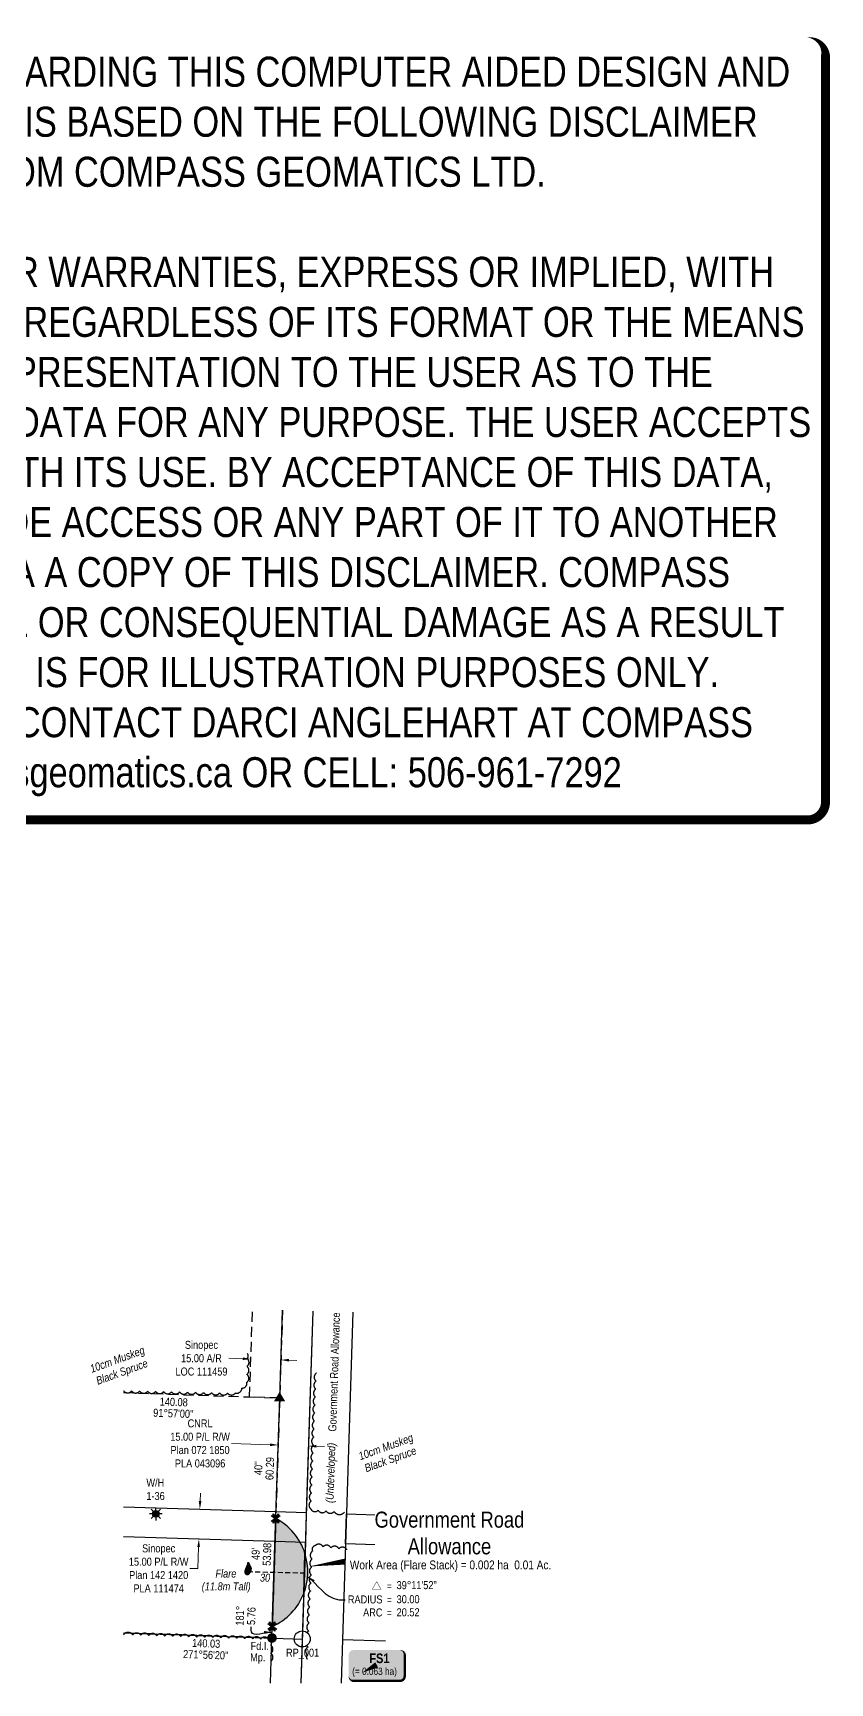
# Model space of a CAD drawing. Extents: x 356435 to 358804, y 6088400 to 6090583.
# Drawn here: x 357808 to 358804, y 6088522 to 6090583 of the extents above; entities that cross this region are included whole.
import ezdxf
from ezdxf.enums import TextEntityAlignment as Align

# ---------------------------------------------------------------- set-up
doc = ezdxf.new("R2010")
doc.units = 0
doc.header["$LTSCALE"] = 5
for name, pattern in [('0', [1, 1, 0]), ('foc-ACCESSROAD', [3.75, 2.5, -1.25]), ('foc-TIELINE', [1.875, 1.25, -0.625])]:
    doc.linetypes.add(name, pattern=pattern)
for name, color, linetype in [('35', 37, 'Continuous'), ('AS-SYMBOL', 7, 'Continuous'), ('C-AR', 13, 'foc-ACCESSROAD'), ('C-RW', 13, 'Continuous'), ('C-SYMBOL', 7, 'Continuous'), ('C-WS', 13, 'foc-ACCESSROAD'), ('C-WS-S', 13, 'Continuous'), ('F-RW', 190, 'Continuous'), ('L-AREAREQUIRED', 7, 'Continuous'), ('L-BD', 7, 'Continuous'), ('L-MON', 1, 'Continuous'), ('L-MON-T', 1, 'Continuous'), ('L-ROAD-T', 7, 'Continuous'), ('L-SEC', 7, 'Continuous'), ('P-CROSSINGS', 250, 'Continuous'), ('P-TEMP-BLOCKS', 250, 'Continuous'), ('P-WORKAREA', 113, 'Continuous'), ('P-WORKAREA-COUNTY', 104, 'Continuous'), ('P-WORKAREA-COUNTY-H', 71, 'Continuous'), ('P-WORKAREA-COUNTY-T', 104, 'Continuous'), ('P-WORKAREA-H', 111, 'Continuous'), ('T-BUSH', 110, '0'), ('T-BUSH-T', 110, 'Continuous'), ('T-TIE', 201, 'foc-TIELINE')]:
    doc.layers.add(name, color=color, linetype=linetype)
for name, color, linetype, lineweight in [('C-AR-T', 13, 'Continuous', 9), ('C-RW-T', 13, 'Continuous', 9), ('C-WS-T', 13, 'Continuous', 9), ('F-RW-T', 190, 'Continuous', 9), ('T-TEXT', 48, 'Continuous', 18), ('T-TIE-T', 201, 'Continuous', 18)]:
    doc.layers.add(name, color=color, linetype=linetype, lineweight=lineweight)
doc.layers.add('DISCLAIMER', color=7, linetype='Continuous', plot=False)
doc.styles.add('100L', font='ARIALN.TTF', dxfattribs={"height": 11})
doc.styles.add('175L', font='ARIALN.TTF', dxfattribs={"height": 20})
doc.styles.add('80', font='ARIALN.TTF', dxfattribs={"height": 10})
doc.styles.add('80CG', font='ARIALN.TTF', dxfattribs={"height": 10})
doc.styles.add('80L', font='ARIALN.TTF', dxfattribs={"height": 10})
doc.styles.add('80LS', font='ARIALNI.TTF', dxfattribs={"height": 10})
doc.styles.add('BOLD', font='ARIALNB.TTF')
doc.dimstyles.new('Compass 5 000', dxfattribs={"dimscale": 5, "dimtxt": 9, "dimasz": 2, "dimexe": 0.2, "dimexo": 0.0625, "dimgap": 0.5, "dimtad": 0, "dimtih": 1, "dimtoh": 1, "dimzin": 0, "dimdsep": 46, "dimtxsty": '80CG', "dimcen": 0.1, "dimse1": 1, "dimse2": 1, "dimclrd": 256, "dimclrt": 256, "dimaunit": 1, "dimadec": 4, "dimazin": 0, "dimtfac": 0.06, "dimtofl": 0, "dimtmove": 0, "dimatfit": 1, "dimfxl": 0.2, "dimtolj": 1, "dimtzin": 0, "dimlwd": -1, "dimarcsym": 0})

# ---------------------------------------------------------------- blocks, each defined once
blk = doc.blocks.new('FLARE')
h = blk.add_hatch(color=255)
h.dxf.hatch_style = 1
h.paths.add_polyline_path([(0.1630320972290065, 2.409313236706794, 0.1141467632221378), (0.1250993457797449, 2.433655417312366), (0.1088195083939354, 2.43947328620925, 0.2615510427471396), (0.01228329441437381, 2.423059325648637), (-0.0002928845460701268, 2.412888226760515, 0.1312683871871916), (-0.03069049929035828, 2.371170205451563), (-0.0403414745342161, 2.34618771202986, 0.04149673464157563), (-0.04501147543487605, 2.330289243332572), (-0.05280251308795414, 2.292391773310328, 0.01517427261739508), (-0.05384358019000501, 2.286413430146922), (-0.06083994869550224, 2.237497402078816, 0.004375720112688995), (-0.06107259026975953, 2.23576267765452), (-0.06829918574658222, 2.178046923421107), (-0.0767055072428775, 2.114273803319065), (-0.08723210560856387, 2.046743008326075), (-0.1008617274383141, 1.977017887141301), (-0.1184638349695888, 1.905789010878152), (-0.1399980537898955, 1.832891742222273), (-0.165009697106143, 1.758727201517786), (-0.1929730450428906, 1.683866594860774), (-0.2233497954184713, 1.60885622983119), (-0.2555948076005734, 1.534221823064172), (-0.2891597781163, 1.460471904826363), (-0.3235093019975466, 1.388071535445761), (-0.3582355143262248, 1.317103372173506), (-0.3931520966361859, 1.246738300544393, 0.0005045250073197409), (-0.393241619305627, 1.246557433331645), (-0.4280325482577609, 1.176088778543317, 0.002398381573305534), (-0.4284531146331574, 1.175226531012413), (-0.4628196563025995, 1.103901769288996, 0.004176833610438316), (-0.4635322637877834, 1.10239066260101), (-0.4972990603346261, 1.029208637198735, 0.005735221063402881), (-0.4982362067057693, 1.027114776605913), (-0.5312279036770633, 0.9510743266978352, 0.006994466690975538), (-0.5323054205728113, 0.9484925052875042), (-0.5643466611254553, 0.8685924706494461, 0.007909996454017219), (-0.565477640608151, 0.8656377253421397), (-0.596393068524776, 0.7808769464941179, 0.00832295336894586), (-0.5974815419867809, 0.7777309746904848), (-0.6270247343309165, 0.687510761006024, 0.008095012799091889), (-0.6279823792210664, 0.6844178304461366), (-0.65562263760512, 0.589749368266439, 0.008067263584583907), (-0.6564768862372148, 0.586637805520013), (-0.6816124467113696, 0.488934750964745, 0.008386967293609592), (-0.682393630988372, 0.4856724261449017), (-0.7044227277037862, 0.3863484347757549, 0.009056116951485603), (-0.7051428544946248, 0.3827985916846046), (-0.7234637230540102, 0.2832673190976038, 0.0101230972408485), (-0.7241159215082007, 0.2792713695439488), (-0.7381267960809055, 0.180946472069536, 0.01168878153921921), (-0.7386779240368924, 0.1763041984943357), (-0.7477770397272252, 0.08059933152867416, 0.01392493150706976), (-0.7481495528336382, 0.07504291175405342), (-0.7517351447422698, -0.01662826831443454, 0.01648764755476579), (-0.751775504424586, -0.02322141147692491), (-0.7494532461241761, -0.1096877263146325, 0.0172550975033143), (-0.7490301445905061, -0.1165747265852133), (-0.7412354621301347, -0.1976349020501402, 0.0173496807282524), (-0.7403322338650469, -0.2045136391934648), (-0.7277079935738584, -0.280208879124757, 0.01731107374903002), (-0.7263335825737158, -0.2869934199284216), (-0.7095226498604461, -0.3573649271609156, 0.01715007316037549), (-0.7077013987691316, -0.3639766875257919), (-0.6873466385732172, -0.4290656658859007, 0.01688598954500328), (-0.6851148027817544, -0.4354386374104706), (-0.6618590810321621, -0.495286289105934, 0.01654583772152696), (-0.659259873071278, -0.5013709011798255), (-0.6337460546819784, -0.5560184310170371, 0.01616359382742195), (-0.6308237470875611, -0.5617838596122056), (-0.6036946983695088, -0.6112724695199176, 0.01632933640717796), (-0.6003704601607751, -0.6168929902771652), (-0.5721284282226407, -0.6612700839627905, 0.01882821901808565), (-0.5678500629983319, -0.6674648955427074), (-0.5384348256411613, -0.706802674624214, 0.02208722808901792), (-0.5328395223768894, -0.7136343495528763), (-0.5020502381739789, -0.748011215639508, 0.02534474641372956), (-0.4949172688247927, -0.7552060626705952), (-0.4625530990269908, -0.7847004174302583, 0.02823391018185538), (-0.45379690066693, -0.7918187372686134), (-0.4196570034109754, -0.8165089822950904, 0.03029822487402322), (-0.4094341742020333, -0.8229975615938656), (-0.3733177098620217, -0.8429620989779778, 0.03112942539292592), (-0.3620774059963878, -0.8482914603118843), (-0.3237835335712589, -0.8636086912295013, 0.03054396698192365), (-0.312194791265938, -0.8674417514978359), (-0.2715226711479772, -0.8781900775727536, 0.02846504161184355), (-0.2603759324993007, -0.8804664258459525), (-0.217280730677885, -0.8867387933466944, 0.02531087199272317), (-0.2072074565876392, -0.8876876765864381), (-0.1622683670429979, -0.8896352071496949, 0.02282955606346771), (-0.1531413265511219, -0.8896138391964996), (-0.1070935497809842, -0.8874022000120476, 0.02122574350962235), (-0.09864175731490832, -0.8866357506367422), (-0.05222049380608951, -0.8804306075278419, 0.02040118138435665), (-0.0441861344006611, -0.8790210038739588), (0.001873415334557649, -0.8689880240290222, 0.0202993126767644), (0.009727197601023363, -0.8669401621152701), (0.05468983305763686, -0.853245011815261, 0.02091139742750381), (0.06257911797001725, -0.8504766404139446), (0.1057096377444395, -0.8332849859339149, 0.02227661457910154), (0.1138278041144076, -0.8296221675066136), (0.1543910086074902, -0.8090996760372491, 0.02371211864441566), (0.1626372138707666, -0.8044240637718758), (0.2000736442423658, -0.7807851527827552, 0.02240801372930035), (0.2074267451134801, -0.7756675027885649), (0.2418799123770441, -0.7493215999502354, 0.01993019930964967), (0.248012238098454, -0.7442325747526866), (0.2798013952742622, -0.7156378585530092, 0.01714637725024879), (0.2847388589470938, -0.7108803880175856), (0.3141832588480611, -0.6804950376306351, 0.01421119969875763), (0.3180207118894032, -0.6763028761683927), (0.3454396079141588, -0.6445850697148217, 0.01122078129585392), (0.3482975782208086, -0.6411250287897019), (0.3740102231131459, -0.6085329464044662, 0.008212229870679833), (0.3760020490408351, -0.6059211100200628), (0.4003276961593656, -0.5729129294836639, 0.005171985051005823), (0.401537703579379, -0.5712349659013398), (0.424795605995314, -0.53826886641491, 0.002523236428071751), (0.4253732711513294, -0.5374412399714856), (0.4478754059746279, -0.5048530386004586, 0.001671211206814557), (0.4482533995142148, -0.5043016858176088), (0.4702826413740695, -0.4719377514927601, 0.001229486896353451), (0.4705583684881276, -0.471530521935847), (0.4923903156886809, -0.4391148618271927, 0.0007495538788668235), (0.4925574282788148, -0.438865931628925), (0.5144676789132063, -0.4061225523430494, 0.0002596875935044995), (0.514525401937135, -0.4060361921995082), (0.5367421864684729, -0.372759985084258), (0.5595642728985695, -0.3386401857442252), (0.5831778648935142, -0.3035329798490238), (0.607951843929186, -0.2670216177154998), (0.6341361012891866, -0.2287011453649939, 0.001310707375278497), (0.6344307497056434, -0.2282674934556326), (0.6614813227824925, -0.1882301486118649, 0.003726400826645832), (0.6623065489438886, -0.1869888951414396), (0.6894496357235766, -0.145494510374192, 0.006064526798539383), (0.6907528078481846, -0.1434485711690741), (0.7173065161150589, -0.1006224674679288, 0.008451711548543414), (0.7190390649848268, -0.09771976694969453), (0.7443215042803786, -0.0536872667478292, 0.01099124898588364), (0.7464260872875457, -0.04982782771276106), (0.769755364919547, -0.004714252476105685, 0.01376732836086321), (0.772148844331241, 0.0002441803767396777), (0.7928430697793374, 0.04631350947215651, 0.01683895507199145), (0.7953938615028164, 0.05254534784603493), (0.8127711420420383, 0.09944510836385234, 0.01910380518638523), (0.8151496114769543, 0.1067041127375887), (0.8287516477103054, 0.1542875886100319, 0.01698700840973597), (0.8303957372736477, 0.1608784678142001), (0.8406585932461894, 0.2089133617282641, 0.01363633084881302), (0.8416521976578224, 0.2142756011569418), (0.8492355290181877, 0.2625082216420651, 0.01024443528238307), (0.8497888567762857, 0.2665680316240469), (0.8553523195478192, 0.3147446872569617, 0.0068463173993783), (0.8556291873210284, 0.3174690534510773), (0.8598324370941555, 0.3653360525090648, 0.003418623913774153), (0.8599427362169081, 0.3666990303927378), (0.8634423229450476, 0.4139608519133162), (0.8668473886755237, 0.4596857331482624), (0.8707401288593246, 0.5030113675518351), (0.8756282496360654, 0.5448509776294941), (0.8813378521517734, 0.5864660457268656), (0.8873828021532972, 0.6280772952743519, 0.001278252002904068), (0.8874550143445958, 0.6285834701991462), (0.8932209473932744, 0.6697525523311469, 0.004735189850015235), (0.8934658768885129, 0.6716306823414016), (0.8983578028637567, 0.7121295795834612, 0.008354098302083784), (0.8987030259086168, 0.7154531042056078), (0.9021828408622241, 0.75544537573046, 0.01205918207346762), (0.9024849294255546, 0.7602588771740102), (0.9040145289800421, 0.7999080822507949, 0.01571240246026586), (0.9040593731406261, 0.8061913319629639), (0.9031006534023618, 0.8456610300245302, 0.01845717632507855), (0.9026492913435504, 0.8530275713542324), (0.8987629786461184, 0.8925139796015173, 0.01810220708916207), (0.8977937230738462, 0.8996873040011906), (0.8909358674536634, 0.9395172733920845, 0.01653276059977034), (0.8895992885263695, 0.9459920557751502), (0.879824770247069, 0.9865250941611521, 0.01457553302435534), (0.8782937174219114, 0.992149400806511), (0.8656574176820868, 1.033745016382454, 0.01243497837575419), (0.8640939609831548, 1.038466090801421), (0.8486507600246114, 1.081483792357176, 0.01028279715252608), (0.8471818501639063, 1.085325207919141), (0.8289866287777841, 1.1301245026375, 0.008240343276031311), (0.8276962308264046, 1.133157309748867), (0.8068038696619624, 1.180097706517472, 0.006379654618366747), (0.8057366003449715, 1.182415551430722), (0.7822019792802166, 1.231856558833897, 0.004735158973083994), (0.7813717629251187, 1.233558926835485), (0.7553332356219471, 1.285692223224714, 0.003387961163554182), (0.7547195080078382, 1.286900453828139), (0.726649311643996, 1.341246400784939, 0.002344699311552419), (0.726215008948202, 1.342077658792732), (0.6966688538486778, 1.397988790262843, 0.001492132360714422), (0.6963884178585431, 1.398515656000882), (0.6659220141482365, 1.45534450452692, 0.0007458364838583804), (0.6657806617477036, 1.455607226680513), (0.6349416073499015, 1.512721344286319), (0.6043657958689437, 1.569324818642599), (0.5746746397999232, 1.624646136689535), (0.546427730434516, 1.678022301111923), (0.5199549151584506, 1.729134218674517), (0.4949395311050466, 1.778549316597264), (0.470960739057773, 1.826951456662755), (0.4476150022237562, 1.874993483579374), (0.4245026860771759, 1.923321645915848), (0.4012291856815864, 1.972571630980383), (0.3774051620748651, 2.023366620696834), (0.3526543196530838, 2.076299872759591, 0.0003317879365586399), (0.3525980258418713, 2.076420057287578), (0.3267419364965463, 2.131526316092277, 0.001848684476789197), (0.326425357539847, 2.132194594113116), (0.2999704787325754, 2.187509614592045, 0.003799708921444465), (0.2993043280912389, 2.188875712202162), (0.2729062665603124, 2.241982841521803, 0.006473332154774659), (0.271723844587541, 2.244286308707615), (0.2460382108656631, 2.292768892743425, 0.01086492763971847), (0.2439209376934741, 2.296563647060566), (0.2196033399013686, 2.338005032860565, 0.01952409355597318), (0.2153926095197676, 2.344578746802426), (0.193098656127404, 2.376562280301869, 0.04107679177579166), (0.1826467970204249, 2.389204208808678)])
at = {"color": 48, "flags": 128}
for points in [[(0.1092462304914079, -0.7198699219818536), (0.06868302599832532, -0.7403924134498538), (0.02555250622754102, -0.7575840679285193), (-0.01941012922907248, -0.7712792182294379), (-0.06546967896065325, -0.7813121980736923), (-0.1118909424658341, -0.7875173411823653), (-0.1579387192432478, -0.7897289803670446), (-0.2028778087915271, -0.7877814498035605), (-0.2459730106093048, -0.7815090823035007), (-0.2866451307309035, -0.7707607562272187), (-0.3249390031523944, -0.7554435253089196), (-0.361055467496044, -0.7354789879220789), (-0.3951953647483606, -0.7107887428949198), (-0.4275595345316106, -0.6812943881461706), (-0.458348818741797, -0.6469175220493071), (-0.4877640560916916, -0.6075797429778049), (-0.5160060880225501, -0.5632026493051399), (-0.5431351367260504, -0.5137140394301696), (-0.5686489551262639, -0.459066509579543), (-0.5919046768976841, -0.3992188578242803), (-0.6122594370790466, -0.3341298795069179), (-0.6290703697995923, -0.2637583722437284), (-0.6416946100980567, -0.188063132286743), (-0.6494892925584281, -0.1070029567974871), (-0.6518115508552, -0.02053664202799155), (-0.6482259589429304, 0.0711345381157571), (-0.6391268432562356, 0.1668394050236657), (-0.6251159686908068, 0.2651643024316854), (-0.6067951001423353, 0.3646955749852623), (-0.5847660034160072, 0.4640195664203475), (-0.5596304429527663, 0.5617226209276396), (-0.5319901845577988, 0.6563910831525845), (-0.5024469922173012, 0.7466112968311336), (-0.4715315642752103, 0.8313720757494139), (-0.4394903237734979, 0.9112721102562773), (-0.4064986267476343, 0.9873125602960044), (-0.3727318301425839, 1.060494585812876), (-0.3383652886295749, 1.131819347205919), (-0.303574359153572, 1.202288003055173), (-0.2685343968405505, 1.272901714214413), (-0.2334207581807277, 1.344661640627919), (-0.1984718644816894, 1.418325334538849), (-0.1641783985942311, 1.493675923752335), (-0.1310941081865167, 1.570252926553394), (-0.09977274229095201, 1.647595863500783), (-0.07076804857570096, 1.725244254243762), (-0.04463377516367473, 1.802737618431593), (-0.02192367063253187, 1.879615475258788), (-0.003191483105183579, 1.955417345284104), (0.01127887500479119, 2.029443425085219), (0.02228283548538457, 2.100036618953482), (0.03088566446967889, 2.1653005094729), (0.03815262945499853, 2.223338677863239), (0.04514899793866789, 2.272254705799014), (0.05294003559902194, 2.310152175864232), (0.06259101084287977, 2.335134669278659), (0.07516718980332371, 2.345305768171556), (0.09144702718549524, 2.339487899275582), (0.1110617269805516, 2.319378871374965), (0.1333556803874671, 2.287395337857333), (0.1576732781504688, 2.245953952110312), (0.1833589119232784, 2.197471367976277), (0.2097569733596174, 2.144364238842854), (0.2362118522942183, 2.089049218097671), (0.2620679412902973, 2.033942960037848), (0.2868437470315257, 1.980956320307769), (0.3107542413235933, 1.929976967216817), (0.3341885114568868, 1.880386770876385), (0.3575356451765401, 1.831567601852612), (0.38118472977294, 1.782901330711638), (0.4055248534459679, 1.733769828474351), (0.4309451025765156, 1.683554964797395), (0.4578345662739594, 1.631638610701657), (0.4864248641897575, 1.577613569492996), (0.5163177540598554, 1.521916375890896), (0.5469575250717753, 1.465194496445065), (0.5777884673225344, 1.4080953995242), (0.6082548709091498, 1.351266551223262), (0.6378010259286384, 1.295355419910948), (0.6658712224780174, 1.241009472591713), (0.6919097497448092, 1.188876176270014), (0.7154443707950122, 1.139435168892987), (0.7363367319303507, 1.092494772178497), (0.7545319533310249, 1.047695477422849), (0.7699751542677404, 1.004677775922346), (0.782611454011203, 0.9630821603375352), (0.7923859722868656, 0.922549121964721), (0.7992438279106864, 0.8827191525549551), (0.8031301406081184, 0.8432327443140366), (0.8040888603463827, 0.8037630462192737), (0.8025592607882572, 0.764113841155222), (0.7990794458382879, 0.7241215696874406), (0.7941875198557682, 0.6836226723814889), (0.788421586745244, 0.6424535898029262), (0.782319751320756, 0.6004507616078172), (0.7764201174868504, 0.5574506292712158), (0.771260789148073, 0.5132896324491867), (0.7671802438526356, 0.4678737544006708), (0.763718453268666, 0.4213871441559149), (0.760215760434221, 0.3740834938932949), (0.756012510661094, 0.3262164948816917), (0.7504490478968364, 0.2780398392994812), (0.7428657165437471, 0.2298072188702918), (0.7326028605493775, 0.1817723248630045), (0.7190008243160264, 0.1341888490012479), (0.7016235437877185, 0.08728908851003325), (0.6809293183468981, 0.04121975943667167), (0.6576000407367246, -0.003893815760648067), (0.632317601426621, -0.04792631598797925), (0.6057638931597467, -0.09075241969662784), (0.5786208064055245, -0.1322468044284051), (0.5515702334523667, -0.1722841490893643), (0.5252940656791907, -0.2107391316760641), (0.5003146131602989, -0.2475533162444208), (0.4765158589325438, -0.2829358097235399), (0.4536222042734153, -0.3171626060113795), (0.4313580504604033, -0.3505096971869079), (0.4094477996804926, -0.383253076693336), (0.3876158523016784, -0.4156687370643795), (0.3655866105109453, -0.4480326712885017), (0.3430844755857834, -0.4806208728089132), (0.3198265733008157, -0.5135869721063955), (0.2955009260549559, -0.5465951528142341), (0.2697882811989984, -0.5791872351485381), (0.2423693851742428, -0.6109050415991533), (0.2129249853314832, -0.6412903919274413), (0.1811358281120192, -0.6698851081685007), (0.1466826608666452, -0.6962310109931877)], [(0.01771430217195302, -0.7488637190410827), (-0.0050010924351227, -0.7603563146451506), (-0.0291541835249518, -0.7699836407530256), (-0.05433325921694632, -0.777652925267148), (-0.08012660717577091, -0.7832713938162215), (-0.1061225146113429, -0.7867462738479389), (-0.1319092696430744, -0.7879847919004987), (-0.1570751599356299, -0.7868941745120992), (-0.1812084731536743, -0.7833816491304333), (-0.2039848602944403, -0.7773625863640063), (-0.2254294288686651, -0.768784937195278), (-0.2456546488101594, -0.7576047962222674), (-0.2647729914169759, -0.7437782589524886), (-0.2828969266229251, -0.7272614199839609), (-0.3001389252713125, -0.7080103748241982), (-0.3166114582054433, -0.6859812189807144), (-0.332426996268623, -0.6611300465967815), (-0.3476192635243933, -0.6334164247211902), (-0.3619070019194623, -0.6028138083868271), (-0.3749302061660273, -0.5692991232583609), (-0.3863288718857802, -0.5328492954552075), (-0.3957429942456656, -0.4934412510967832), (-0.4028125688673754, -0.4510519167572511), (-0.4071775909178541, -0.4056582185560274), (-0.4084780555640464, -0.3572370821577806), (-0.4064701240931754, -0.3059012212409016), (-0.4013746190903476, -0.252306496081701), (-0.3935285292609478, -0.1972445531512221), (-0.3832688433103613, -0.1415070407394978), (-0.3709325490344781, -0.08588560577231874), (-0.3568566351386835, -0.03117189517547558), (-0.3413780903283623, 0.02184244367049359), (-0.3248339028541523, 0.07236576338505074), (-0.3075212628427835, 0.1198317993791989), (-0.2895781683801033, 0.1645758186848525), (-0.2711028180638095, 0.2071584711254673), (-0.252193411855842, 0.2481404051602567), (-0.2329481488086458, 0.2880822715221711), (-0.213465227974666, 0.3275447191251715), (-0.1938428493158426, 0.3670883973379659), (-0.1741792118846206, 0.4072739559840102), (-0.1546078313222097, 0.44852562477422), (-0.135403490079625, 0.4907219543335941), (-0.1168762876513938, 0.5336050760840862), (-0.09933632262254832, 0.5769171205381554), (-0.08309369403286837, 0.6204002195725025), (-0.06845850137688103, 0.6637965032448392), (-0.05574084278487135, 0.7068481034318665), (-0.04525081775136641, 0.7492971506460435), (-0.03714741686417256, 0.7907517554438073), (-0.0309851991769392, 0.8302839440100342), (-0.02616761483659502, 0.8668317225735791), (-0.02209811444481602, 0.8993330969085491), (-0.01818014814853086, 0.9267260723343043), (-0.01381716700416291, 0.9479486555344465), (-0.008412621158640832, 0.9619388518283358), (-0.001369960758893285, 0.9676346674448268), (0.007746748193312669, 0.9643766609722206), (0.01873097991483519, 0.9531156049840774), (0.03121559413193609, 0.9352048262323933), (0.04483344875188777, 0.9119976505596696), (0.05921740395569941, 0.8848474033536604), (0.07400031810539076, 0.8551074109116144), (0.08881505047247629, 0.8241309995307802), (0.1032944603284704, 0.7932714945989119), (0.117168911598128, 0.7635989766592957), (0.1305587881834072, 0.735050538691894), (0.143681979549001, 0.7072800288322014), (0.1567563742501079, 0.679941294306218), (0.1699998617514211, 0.6526881823399435), (0.183630330608139, 0.6251745410688727), (0.1978656702849548, 0.5970542172642581), (0.2129237697918143, 0.5679810590615944), (0.228934337170358, 0.5377270361302635), (0.2456743552247644, 0.506536607458429), (0.2628326271551487, 0.474772355387131), (0.2800979547973839, 0.4427968608931678), (0.2971591408968379, 0.4109727058628323), (0.313704987289384, 0.3796624726371647), (0.3294242976298847, 0.3492287417382158), (0.3440058728447184, 0.3200340959617733), (0.3571852605236927, 0.2923471318306383), (0.3688849830869003, 0.2660605094158655), (0.3790743068893789, 0.2409729043345124), (0.3877224991956609, 0.2168829917488893), (0.3947988272702787, 0.1935894468213064), (0.40027255746827, 0.1708909456235688), (0.4041129565994197, 0.1485861628632392), (0.406289291473513, 0.126473773702628), (0.4068261748361692, 0.1043707432424981), (0.405969599083619, 0.08216718815197055), (0.4040209025479271, 0.05977151640286138), (0.4012814240159059, 0.03709213369324971), (0.3980525018196204, 0.01403744754020408), (0.394635473836388, -0.009484136358196338), (0.391331678853021, -0.03356421048488301), (0.388442454746837, -0.05829436868702942), (0.3861573497633799, -0.08372726024867916), (0.3842187467998883, -0.1097597621130717), (0.3822572391218273, -0.1362498062055693), (0.3799034190851671, -0.1630553258157761), (0.3767878799553728, -0.1900342528690544), (0.3725412140884146, -0.2170445202002611), (0.3667940147497575, -0.2439440610990005), (0.3591768747501192, -0.2705908074906347), (0.3494455974905577, -0.2968546734384745), (0.337856831461977, -0.3226534974648985), (0.3247924357456213, -0.3479170997754863), (0.3106342698774824, -0.3725753001210705), (0.2957641929388046, -0.3965579177977361), (0.2805640644655796, -0.4197947734658101), (0.2654157435390516, -0.4422156864213775), (0.2507010896952124, -0.4637504764152709), (0.2367125964301522, -0.4843664198281203), (0.2233852939898497, -0.5041806163765159), (0.2105648474898771, -0.523347621952098), (0.1980969211363117, -0.542021993356002), (0.1858271804994729, -0.5603582855703735), (0.1736012902401853, -0.5785110553963477), (0.1612649150192738, -0.5966348587255652), (0.1486637194975629, -0.6148842514496664), (0.1356392942543607, -0.6333452672199655), (0.1220169317239197, -0.651829848452735), (0.1076178502589755, -0.670081414414426), (0.09226326866701129, -0.6878433861904796), (0.07577440484601539, -0.7048591821378523), (0.0579724766939762, -0.7208722233419849), (0.03867870301837684, -0.7356259290693288)]]:
    blk.add_lwpolyline(points, close=True, dxfattribs=at)
blk = doc.blocks.new('GAS')
h = blk.add_hatch(color=255)
h.dxf.hatch_style = 1
edge = h.paths.add_edge_path()
edge.add_arc((0, 0), 0.9, 0, 360)
for p, q in [((-0.8077887898725749, 0), (-1.615577579628734, 0)), ((-0.5711929310346023, 0.5711929297831376), (-1.142385862069204, 1.142385861385264)), ((0, 0.8077887887338874), (0, 1.615577579286764)), ((0.5711929310309642, 0.5711929297831376), (1.142385862065566, 1.142385861385264)), ((1.615577579625096, 0), (0.8077887898689368, 0)), ((-0.5711929310346023, -0.5711929316021271), (-1.142385862069204, -1.142385863204253)), ((0, -0.8077887905528768), (0, -1.615577581105753)), ((1.142385862065566, -1.142385863204253), (0.5711929310309642, -0.5711929316021271))]:
    blk.add_line(p, q)
blk.add_circle((0, 0), 0.8000000000000003)
blk = doc.blocks.new('fdia')
at = {"color": 255, "const_width": 1}
blk.add_lwpolyline([(-0.5, 0, 1), (0.5, 0, 1)], format="xyb", close=True, dxfattribs=at)
blk = doc.blocks.new('Fdiaa')
blk.add_blockref('fdia', (0, 0))
blk = doc.blocks.new('fdib')
at = {"color": 1, "const_width": 1.6}
blk.add_lwpolyline([(-0.3999999999996362, 0, 0.9999999999999998), (0.3999999999996362, 0, 1)], format="xyb", close=True, dxfattribs=at)
at = {"color": 1}
blk.add_circle((0, 0), 0.8, dxfattribs=at)
blk = doc.blocks.new('Fdibb')
blk.add_blockref('fdib', (0, 0))
blk = doc.blocks.new('fdicc')
for name in ['Fdibb', 'Fdiaa']:
    blk.add_blockref(name, (0, 0))
blk = doc.blocks.new('FDI')
blk.add_blockref('fdicc', (0, 0))
blk = doc.blocks.new('STRIA')
blk.add_hatch(color=255).paths.add_polyline_path([(-0.0414550714867801, 1.521379340009161), (-1.474693147280959, -0.867350786313807), (1.391783004306489, -0.867350786313807)])
blk = doc.blocks.new('STRIAA')
blk.add_blockref('STRIA', (0, 0))
blk = doc.blocks.new('STRIB')
at = {"color": 1}
blk.add_solid([(-1.121455071486707, -0.6673507863138184), (-0.0414550714867801, 1.132649213686192), (1.038544928513147, -0.6673507863138184)], dxfattribs=at)
blk = doc.blocks.new('STRIBB')
blk.add_blockref('STRIB', (0, 0))
blk = doc.blocks.new('STRICC')
for name in ['STRIAA', 'STRIBB']:
    blk.add_blockref(name, (0, 0))
blk = doc.blocks.new('fdspike')
blk.add_blockref('STRICC', (0, 0))
blk = doc.blocks.new('TEMP')
h = blk.add_hatch(color=255)
h.dxf.hatch_style = 1
h.paths.add_polyline_path([(-5.274161e-10, 0.2514284397220763), (-0.6656854269836912, 1.152061669657268), (-0.6656854269836914, 0.6656854303339061), (-1.152061663105632, 0.6656854303339061), (-0.2514284404497629, 5.273253e-10), (-1.152061661774314, -0.665685419564579), (-0.6656854224511335, -0.6656854195645793), (-0.6656854224511335, -1.152061655686338), (-5.273251e-10, -0.2514284436956587), (0.6656854183820542, -1.152061663420681), (0.6656854183820542, -0.6656854208922597), (1.152061656810019, -0.6656854053035205), (0.2514284429676993, 5.273253e-10), (1.152061671303363, 0.6656854258011663), (0.6656854287749412, 0.6656854258011663), (0.6656854131859291, 1.15206166422904)])
h.paths.add_polyline_path([(0.5656854229146121, 0.8485281473411305), (0.5656854319800914, 0.5656854258011663), (0.8485281444547581, 0.5656854258011663), (0.0831890339399251, 0), (0.8485281399220186, -0.5656854150320215), (0.5656854183820542, -0.5656854240973189), (0.5656854183820542, -0.8485281365719859), (0, -0.08318903609469999), (-0.5656854224511337, -0.8485281320390644), (-0.5656854224511337, -0.5656854195645792), (-0.8485281349258001, -0.5656854195645794), (-0.0831890328488955, 0), (-0.8485281394583584, 0.5656854303339058), (-0.5656854269836913, 0.5656854303339061), (-0.5656854269836913, 0.8485281428085727), (0, 0.0831890306941206)], flags=16)
h = blk.add_hatch(color=1)
h.dxf.hatch_style = 1
h.paths.add_polyline_path([(0, 0.0831890306941205), (-0.5656854269836911, 0.8485281428085727), (-0.5656854269836912, 0.5656854303339061), (-0.8485281394583578, 0.5656854303339061), (-0.0831890328488953, -1e-16), (-0.8485281349258001, -0.5656854195645793), (-0.5656854224511337, -0.5656854195645793), (-0.5656854224511337, -0.848528132039064), (0, -0.08318903609469999), (0.5656854183820542, -0.8485281365719856), (0.5656854183820542, -0.5656854240973191), (0.8485281399220184, -0.5656854150320213), (0.0831890339399251, -1e-16), (0.8485281444547581, 0.5656854258011663), (0.5656854319800914, 0.5656854258011663), (0.5656854229146121, 0.8485281473411308)])
at = {"color": 1}
for p, q in [((-0.0831890328488953, 0), (0.0831890339399252, 0)), ((0, 0.0831890306941205), (0, -0.08318903609469999))]:
    blk.add_line(p, q, dxfattribs=at)
at = {"color": 255, "flags": 128}
blk.add_lwpolyline([(-0.251428440449763, 5.27325e-10), (-1.152061663105632, 0.6656854303339061), (-0.6656854269836914, 0.6656854303339061), (-0.6656854269836914, 1.152061669657268), (-5.274159999999999e-10, 0.2514284397220763), (0.6656854131859291, 1.15206166422904), (0.6656854287749412, 0.6656854258011663), (1.152061671303363, 0.6656854258011663), (0.2514284429676991, 5.27325e-10), (1.152061656810019, -0.6656854053035204), (0.6656854183820542, -0.6656854208922596), (0.6656854183820542, -1.152061663420681), (-5.27325e-10, -0.2514284436956586), (-0.6656854224511335, -1.152061655686338), (-0.6656854224511335, -0.6656854195645793), (-1.152061661774314, -0.6656854195645793)], close=True, dxfattribs=at)
at = {"color": 1, "flags": 128}
blk.add_lwpolyline([(-0.0831890328488953, 0), (-0.8485281394583578, 0.5656854303339061), (-0.5656854269836913, 0.5656854303339061), (-0.5656854269836913, 0.8485281428085727), (0, 0.0831890306941205), (0.5656854229146121, 0.8485281473411305), (0.5656854319800914, 0.5656854258011663), (0.8485281444547581, 0.5656854258011663), (0.0831890339399252, 0), (0.8485281399220184, -0.5656854150320214), (0.5656854183820542, -0.5656854240973189), (0.5656854183820542, -0.8485281365719856), (0, -0.08318903609469999), (-0.5656854224511335, -0.848528132039064), (-0.5656854224511335, -0.5656854195645792), (-0.8485281349258001, -0.5656854195645792)], close=True, dxfattribs=at)
blk = doc.blocks.new('*D453')
at = {"layer": 'C-AR-T', "transparency": 16777216}
for p, q in [((358070.4875225269, 6088927.250337439), (358053.1017078682, 6088927.80966208)), ((358128.1062138302, 6088925.396667967), (358138.1010428739, 6088925.075121103))]:
    blk.add_line(p, q, dxfattribs=at)
for points in [[(358070.5411136708, 6088928.916142279), (358070.433931383, 6088925.584532597), (358080.4823515707, 6088926.928790575)], [(358128.1598049741, 6088927.062472807), (358128.0526226863, 6088923.730863125), (358118.1113847864, 6088925.71821483)]]:
    blk.add_solid(points, dxfattribs=at)
at = {"layer": 'C-AR-T', "transparency": 16777216, "insert": (358018.7872467495, 6088927.80966208), "char_height": 10, "attachment_point": 5, "style": '80CG'}
blk.add_mtext('\\A1;Sinopec\\P15.00 A/R\\PLOC 111459', dxfattribs=at)
blk = doc.blocks.new('*D454')
at = {"layer": 'F-RW-T', "transparency": 16777216}
for p, q in [((358104.6205586353, 6088819.769124075), (358056.1643926814, 6088821.396525866)), ((358162.3719897426, 6088817.829540524), (358172.3663547379, 6088817.493879474))]:
    blk.add_line(p, q, dxfattribs=at)
for points in [[(358104.6765021435, 6088821.434851575), (358104.5646151272, 6088818.103396575), (358114.6149236307, 6088819.433463026)], [(358162.4279332508, 6088819.495268024), (358162.3160462344, 6088816.163813024), (358152.3776247472, 6088818.165201573)]]:
    blk.add_solid(points, dxfattribs=at)
at = {"layer": 'F-RW-T', "transparency": 16777216, "insert": (358017.0784445232, 6088821.396525866), "char_height": 10, "attachment_point": 5, "style": '80CG'}
blk.add_mtext('\\A1;CNRL\\P15.00 P/L R/W\\PPlan 072 1850\\PPLA 043096', dxfattribs=at)
blk = doc.blocks.new('*D455')
at = {"layer": 'C-RW-T', "transparency": 16777216}
for p, q in [((358017.0827231517, 6088749.346944991), (358017.4038335463, 6088759.341788067)), ((358015.23645799, 6088691.880320179), (358014.3835082545, 6088665.331510484)), ((358014.3835082545, 6088665.331510484), (358004.3835082545, 6088665.331510485))]:
    blk.add_line(p, q, dxfattribs=at)
for points in [[(358015.4169159724, 6088749.40046339), (358018.7485303311, 6088749.293426592), (358016.7616127571, 6088739.352101915)], [(358013.5706508106, 6088691.933838579), (358016.9022651693, 6088691.826801781), (358015.5575683846, 6088701.875163255)]]:
    blk.add_solid(points, dxfattribs=at)
at = {"layer": 'C-RW-T', "transparency": 16777216, "insert": (357965.2975600966, 6088665.331510484), "char_height": 10, "attachment_point": 5, "style": '80CG'}
blk.add_mtext('\\A1;Sinopec\\P15.00 P/L R/W\\PPlan 142 1420\\PPLA 111474', dxfattribs=at)
blk = doc.blocks.new('*U460')
h = blk.add_hatch(color=111)
edge = h.paths.add_edge_path()
edge.add_line((-28.99999999999999, -20), (28.99999999999999, -20))
edge.add_arc((28.99999999999999, -14), 6, 270, 360)
edge.add_line((34.99999999999999, -14), (34.99999999999999, 12.5))
edge.add_arc((28.99999999999999, 12.5), 6, 0, 90)
edge.add_line((28.99999999999999, 18.5), (-28.99999999999999, 18.5))
edge.add_arc((-28.99999999999999, 12.5), 6, 90, 180)
edge.add_line((-34.99999999999999, 12.5), (-34.99999999999999, -14))
edge.add_arc((-28.99999999999999, -14), 6, 180, 270)
at = {"color": 250, "flags": 128}
blk.add_lwpolyline([(-28.99999999999999, -20, 3, 3, 0), (28.99999999999999, -20, 3, 3, 0.414213562373095), (34.99999999999999, -14, 3, 3, 0), (34.99999999999999, 12.5, 3, 0, 0.414213562373095), (28.99999999999999, 18.5, 0, 0, 0), (-28.99999999999999, 18.5, 0, 0, 0.414213562373095), (-34.99999999999999, 12.5, 0, 0, 0), (-34.99999999999999, -14, 0, 3, 0.414213562373095)], format="xyseb", close=True, dxfattribs=at)
at = {"flags": 128}
blk.add_lwpolyline([(-17.8395359943321, -9.506118550779586, 0, 7.5, 0), (-3.398394867633905e-15, 0, 0, 0, 0)], format="xyseb", dxfattribs=at)
at = {"color": 250}
for tag, p, height, style in [('TEMP_AREA_W1_001', (-9.212824010914055, 2.244292974654144), 12, 'BOLD'), ('ENTER_TEXT_001', (-30.65893587994544, -12.47010782646594), 9, '80')]:
    blk.add_attdef(tag, p, '', height=height, dxfattribs=dict(at, style=style))
blk = doc.blocks.new('curve')
at = {"const_width": 0.1}
blk.add_lwpolyline([(-4.98670719563146, 5.393849551727921), (-6.083671106619313, 3.493852322927527), (-3.889743283864206, 3.49385232337751)], close=True, dxfattribs=at)
at = {"style": '80'}
for p in [(-2.436425758892625, 3.358495342465737), (-2.436425758892625, -0.03819391317194842), (-2.436425758892625, -3.295336770314805)]:
    blk.add_text('=', height=1.8, dxfattribs=at).set_placement(p)
for s, p in [('RADIUS', (-3.53753976961125, -0.04896694891978726)), ('ARC', (-3.53753976961125, -3.306109806062647))]:
    blk.add_text(s, height=2, dxfattribs=at).set_placement(p, align=Align.RIGHT)
for tag, p in [('DELTA', (0, 3.520926408583804)), ('CURVE_RADIUS', (0, 0)), ('ARC_LENGTH', (0, -3.260243528672493))]:
    blk.add_attdef(tag, p, '', height=2, dxfattribs=at)
blk = doc.blocks.new('Disclaimer_Legal')
at = {"layer": 'DISCLAIMER', "color": 254, "flags": 128}
blk.add_lwpolyline([(-3612.859355113964, -1104.601793492536, 37.5, 37.5, 0), (4096.10254652852, -1104.601793492536, 37.5, 37.5, 0.414213562373095), (4171.10254652852, -1029.601793492536, 37.5, 37.5, 0), (4171.10254652852, 2078.694150954953, 37.5, 0, 0.414213562373095), (4096.10254652852, 2153.694150954953, 0, 0, 0), (-3612.859355113964, 2153.694150954953, 0, 0, 0.414213562373095), (-3687.859355113964, 2078.694150954953, 0, 0, 0), (-3687.859355113964, -1029.601793492536, 0, 37.5, 0.414213562373095)], format="xyseb", close=True, dxfattribs=at)
at = {"layer": 'DISCLAIMER', "color": 254, "insert": (241.6215957072782, 533.9211787312088), "char_height": 125, "width": 7717.567617301413, "attachment_point": 5, "style": '80'}
blk.add_mtext('NOTICE TO THE CORPORATION, PERSON &/OR PERSONS REGARDING THIS COMPUTER AIDED DESIGN AND DRAFTING (CADD) FILES. ACCEPTANCE OF THE CADD DATA IS BASED ON THE FOLLOWING DISCLAIMER WHICH COVERS ALL CADD DATA RECIEVED FROM COMPASS GEOMATICS LTD.\\P{\\fArial Narrow|b1|i0|c0|p34;DISCLAIMER}\\PCOMPASS GEOMATICS LTD. MAKES NO REPRESENTATION OR WARRANTIES, EXPRESS OR IMPLIED, WITH RESPECT TO THE REUSE OF THE DATA PROVIDED HEREWITH, REGARDLESS OF ITS FORMAT OR THE MEANS OF ITS TRANSMISSION. THERE IS NO GUARANTEE OR REPRESENTATION TO THE USER AS TO THE ACCURACY, CURRENCY, SUITABILITY OR RELIABILITY OF THIS DATA FOR ANY PURPOSE. THE USER ACCEPTS THE DATA "AS IS", AND ASSUMES ALL RISKS ASSOCIATED WITH ITS USE. BY ACCEPTANCE OF THIS DATA, THE USER AGREES NOT TO TRANSMIT THIS DATA OR PROVIDE ACCESS OR ANY PART OF IT TO ANOTHER PARTY UNLESS THE USER SHALL INCLUDE WITH THE DATA A COPY OF THIS DISCLAIMER. COMPASS GEOMATICS LTD. ASSUMES NO RESPONSIBILITY FOR ACTUAL OR CONSEQUENTIAL DAMAGE AS A RESULT OF ANY USER\'S RELIANCE ON THIS DATA. THIS CADD FILE IS FOR ILLUSTRATION PURPOSES ONLY.\\PIF YOU REQUIRE MORE ACCURATE INFORMATION, PLEASE CONTACT DARCI ANGLEHART AT COMPASS GEOMATICS LTD. VIA EMAIL: darci.anglehart@compassgeomatics.ca OR CELL: 506-961-7292', dxfattribs=at)

msp = doc.modelspace()

# ---------------------------------------------------------------- hatches: boundary and pattern name
at = {"layer": 'P-WORKAREA-COUNTY-H'}
h = msp.add_hatch(color=256, dxfattribs=at)
h.dxf.hatch_style = 1
edge = h.paths.add_edge_path()
edge.add_arc((358076.7172253391, 6088661.22352107), 74.98027651063921, 338.5614939169344, 377.7592047473163)
edge.add_line((358148.1244524826, 6088684.0938026), (358146.5096455566, 6088633.818048153))
at = {"layer": 'P-WORKAREA-H'}
h = msp.add_hatch(color=256, dxfattribs=at)
h.dxf.hatch_style = 1
edge = h.paths.add_edge_path()
edge.add_line((358146.5096455566, 6088633.818048153), (358148.124452482, 6088684.093802594))
edge.add_arc((358076.7172253473, 6088661.22352107), 74.9802764999707, 17.75920474426899, 62.32927609391385)
edge.add_line((358111.5372845033, 6088727.628380412), (358107.324885854, 6088592.774905429))
edge.add_arc((358076.7172253486, 6088661.223521064), 74.9802765001497, 294.0924073510977, 338.5614939176045)

# ---------------------------------------------------------------- linework, layer by layer
at = {"layer": '35', "color": 3}
msp.add_circle((358144.6884214241, 6088577.115655), 9.999999999999984, dxfattribs=at)
at = {"layer": 'C-AR'}
msp.add_lwpolyline([(358120.1113450071, 6088988.027630252), (358116.5897253493, 6088878.233521068), (358078.9569611498, 6088879.5141888), (358082.4865920328, 6088989.227767974)], dxfattribs=at)
at = {"layer": 'C-RW'}
for points in [[(357921.4502331166, 6088742.415936137), (358111.8364506018, 6088736.294987789), (358149.7776099832, 6088735.075310279), (358148.7272253496, 6088697.596021066), (358110.6300304906, 6088698.820712514), (357921.4502331166, 6088704.898606776)], [(358248.724114094, 6088694.384290106), (358198.7643350526, 6088695.989689895), (358199.9480685362, 6088733.441247703), (358248.724114094, 6088731.884194504)]]:
    msp.add_lwpolyline(points, dxfattribs=at)
at = {"layer": 'C-WS'}
msp.add_lwpolyline([(357921.4502331166, 6088884.877858868), (358078.9569611498, 6088879.5141888), (358116.5897253493, 6088878.233521068), (358111.6676852828, 6088731.678938469), (358110.4612651715, 6088694.204663194), (358106.8797253493, 6088578.378521062), (357921.4502331166, 6088584.655326143)], dxfattribs=at)
at = {"layer": 'F-RW'}
for points in [[(358105.0609004817, 6088522.137278995), (358106.8797253496, 6088578.378521062), (358110.4612651719, 6088694.204663194), (358111.6665328407, 6088731.678975478), (358116.5897253496, 6088878.233521068), (358120.1113450074, 6088988.027630252)], [(358157.8406319615, 6088986.824158152), (358149.7776099832, 6088735.075310279), (358148.7122253497, 6088697.583521062), (358144.5371759378, 6088572.587546431), (358142.9166373167, 6088522.137278995)]]:
    msp.add_lwpolyline(points, dxfattribs=at)
at = {"layer": 'L-SEC'}
for p, q in [((358157.8478411993, 6088986.823928195), (358144.6884214241, 6088577.115655)), ((358207.8834382255, 6088985.22791486), (358194.9646038802, 6088576.495309044)), ((358144.6884214241, 6088577.115655), (358142.9213229448, 6088522.137278995)), ((358194.9646038802, 6088576.495309044), (358193.2215041629, 6088522.137278995)), ((358194.9646038802, 6088576.495309044), (358248.724114094, 6088574.85766608))]:
    msp.add_line(p, q, dxfattribs=at)
at = {"layer": 'L-SEC', "flags": 128}
msp.add_lwpolyline([(357921.4502331166, 6088584.666433774), (357966.9687253492, 6088583.114521065), (358144.687855518, 6088577.098712438)], dxfattribs=at)
at = {"layer": 'P-WORKAREA'}
msp.add_lwpolyline([(358146.5096455566, 6088633.818048153), (358148.124452482, 6088684.093802593, 0.1969629520779936), (358111.5372845033, 6088727.628380412), (358107.324885854, 6088592.774905429, 0.196505268581922)], format="xyb", close=True, dxfattribs=at)
at = {"layer": 'P-WORKAREA-COUNTY'}
msp.add_lwpolyline([(358146.5096455566, 6088633.818048153, 0.1727197063761183), (358148.1244524826, 6088684.0938026)], format="xyb", close=True, dxfattribs=at)
at = {"layer": 'T-BUSH', "flags": 128}
for points in [[(357921.5177921735, 6088887.303308534, 0.52056705), (357931.5126257036, 6088887.078111677, 0.52056705), (357941.5074592336, 6088886.85291482, 0.52056705), (357951.5022927635, 6088886.627717963, 0.52056705), (357961.4971262935, 6088886.402521108, 0.52056705), (357971.4919598234, 6088886.177324251, 0.52056705), (357981.4867933534, 6088885.952127394, 0.52056705), (357991.4816268833, 6088885.726930538, 0.52056705), (358001.4764604133, 6088885.50173368, 0.52056705), (358011.4712939432, 6088885.276536823, 0.52056705), (358021.4661274732, 6088885.051339967, 0.52056705), (358031.4609610031, 6088884.826143111, 0.52056705), (358041.4557945331, 6088884.600946254, 0.52056705), (358051.450628063, 6088884.375749397, 0.52056705), (358061.324616393, 6088884.516239258, 0.52056705), (358069.2172237526, 6088890.652537813, 0.52056705), (358075.3787312421, 6088897.646844203, 0.52056705), (358075.482400238, 6088907.643676884, 0.52056705), (358075.5860692339, 6088917.640509565, 0.52056705), (358075.6897382297, 6088927.637342248, 0.52056705), (358075.7531755448, 6088933.754621763, 0.52056705)], [(358162.4139836083, 6088909.242248979, 0.52056705), (358162.0097433408, 6088899.253054782, 0.52056705), (358161.6055030733, 6088889.263860584, 0.52056705), (358161.2012628058, 6088879.274666387, 0.52056705), (358160.7970225383, 6088869.285472189, 0.52056705), (358160.3927822709, 6088859.296277991, 0.52056705), (358159.9885420033, 6088849.307083793, 0.52056705), (358159.5843017359, 6088839.317889594, 0.52056705), (358159.1800614683, 6088829.328695397, 0.52056705), (358158.7758212009, 6088819.339501199, 0.52056705), (358158.3715809334, 6088809.350307002, 0.52056705), (358157.9673406659, 6088799.361112803, 0.52056705), (358157.5631003984, 6088789.371918606, 0.52056705), (358157.1588601309, 6088779.382724408, 0.52056705), (358156.7546198634, 6088769.39353021, 0.52056705), (358156.3503795959, 6088759.404336013, 0.52056705), (358155.9461393284, 6088749.415141814, 0.52056705), (358155.5418990609, 6088739.425947616, 0.52056705), (358164.5984657595, 6088737.875482108, 0.52056705), (358174.5687469075, 6088737.14001984, 0.52056705), (358184.5390280553, 6088736.404557572, 0.52056705), (358197.3153640298, 6088735.462105408, 0.52056705)], [(358200.4377424838, 6088688.540914391, 0.5205670500231134), (358190.5207202285, 6088689.805857276, 0.52056705), (358180.6036979731, 6088691.070800161, 0.52056705), (358170.6866757178, 6088692.335743046, 0.52056705), (358160.7696534623, 6088693.600685931, 0.52056705), (358157.5298966784, 6088686.903024098, 0.52056705), (358157.0474348501, 6088676.917302215, 0.52056705), (358156.5649730219, 6088666.931580334, 0.52056705), (358156.0825111936, 6088656.945858452, 0.52056705), (358155.6000493653, 6088646.960136569, 0.52056705), (358155.1175875369, 6088636.974414689, 0.52056705), (358154.6351257087, 6088626.988692806, 0.52056705), (358154.1526638804, 6088617.002970925, 0.52056705), (358153.6702020521, 6088607.017249042, 0.52056705), (358153.1877402239, 6088597.031527162, 0.52056705), (358152.7052783955, 6088587.045805279, 0.115401766926311), (358150.7534032181, 6088585.066503749, 0.115401766926311)], [(358105.5005197107, 6088549.222818207, 0.52056705), (358105.4815101954, 6088559.220170334, 0.52056705), (358105.4625006801, 6088569.217522463, 0.52056705), (358102.7995347842, 6088576.650115865, 0.52056705), (358092.8073820443, 6088576.973062514, 0.52056705), (358082.8152293044, 6088577.296009162, 0.52056705), (358072.8230765645, 6088577.618955812, 0.52056705), (358062.8309238246, 6088577.941902462, 0.52056705), (358052.8387710847, 6088578.264849111, 0.52056705), (358042.8466183448, 6088578.58779576, 0.52056705), (358032.8544656049, 6088578.91074241, 0.52056705), (358022.862312865, 6088579.23368906, 0.52056705), (358012.8701601251, 6088579.556635709, 0.52056705), (358002.8780073852, 6088579.879582358, 0.52056705), (357992.8858546453, 6088580.202529008, 0.52056705), (357982.8937019054, 6088580.525475657, 0.52056705), (357972.9015491655, 6088580.848422306, 0.52056705), (357962.9093964256, 6088581.171368955, 0.52056705), (357952.9172436857, 6088581.494315605, 0.52056705), (357942.9250909458, 6088581.817262255, 0.52056705), (357932.9329382059, 6088582.140208903, 0.52056705), (357921.3533491218, 6088582.514461539, 0.52056705)], [(358150.2267148074, 6088568.789352916, 0.09454973460343861), (358151.740354739, 6088567.074361515, 0.52056705), (358151.2578929107, 6088557.088639634, 0.52056705), (358151.0129419134, 6088552.018782518)]]:
    msp.add_lwpolyline(points, format="xyb", dxfattribs=at)
at = {"layer": 'T-TIE', "color": 6, "flags": 128}
msp.add_lwpolyline([(358076.7172253492, 6088661.223521066), (358151.6814937482, 6088659.674222051)], dxfattribs=at)

# ---------------------------------------------------------------- block references
at = {"xscale": 0.3, "yscale": 0.3, "zscale": 0.3}
msp.add_blockref('Disclaimer_Legal', (357547.2853876427, 6089931.67985213), dxfattribs=at)
at = {"layer": 'AS-SYMBOL', "xscale": 4.998685099999997, "yscale": 4.998685099999997, "zscale": 4.998685099999997}
msp.add_blockref('FLARE', (358076.7172253492, 6088661.223521066), dxfattribs=at)
at = {"layer": 'C-WS-S', "xscale": 4.998685099999997, "yscale": 4.998685099999997, "zscale": 4.998685099999997}
msp.add_blockref('GAS', (357961.7372253494, 6088733.406021067, 1828.569999999996), dxfattribs=at)
at = {"layer": 'L-MON', "xscale": 4.998685099999997, "yscale": 4.998685099999997, "zscale": 4.998685099999997}
for name, p in [('fdspike', (358116.5897253493, 6088878.233521068)), ('FDI', (358106.8797253493, 6088578.378521062))]:
    msp.add_blockref(name, p, dxfattribs=at)
at = {"layer": 'L-MON', "color": 6, "xscale": 4.998685099999997, "yscale": 4.998685099999997, "zscale": 4.998685099999997}
for p in [(358111.5372845034, 6088727.628380412), (358107.3248858541, 6088592.77490543)]:
    msp.add_blockref('TEMP', p, dxfattribs=at)
at = {"layer": 'P-TEMP-BLOCKS', "xscale": 0.99973702, "yscale": 0.99973702, "zscale": 0.99973702}
msp.add_blockref('*U460', (358237.7842286255, 6088544.751321371), dxfattribs=at).add_auto_attribs({'TEMP_AREA_W1_001': 'FS1', 'ENTER_TEXT_001': '(= 0.063 ha)'})
at = {"layer": 'P-WORKAREA-COUNTY-T', "xscale": 4.998685099999999, "yscale": 4.998685099999999, "zscale": 4.998685099999999}
msp.add_blockref('curve', (358262.661990814, 6088621.795966349), dxfattribs=at).add_auto_attribs({'DELTA': '39%%d11\'52"', 'CURVE_RADIUS': '30.00', 'ARC_LENGTH': '20.52'})

# ---------------------------------------------------------------- texts
at = {"layer": '35', "color": 3, "style": '80'}
msp.add_attdef('RP_001', (358124.4711498662, 6088555.016866234), 'RP', height=9.999999999999984, dxfattribs=at)
at = {"layer": 'C-WS-T', "insert": (357949.2595966572, 6088777.391436993), "char_height": 9.997370200000004, "attachment_point": 1, "style": '100L'}
msp.add_mtext_dynamic_manual_height_columns('\\pi0.7008;W/H\\P1-36', width=22.54884038199184, gutter_width=55.00000000000007, heights=[0], dxfattribs=at)
at = {"layer": 'L-BD', "style": '80L'}
for s, rotation, p in [("91°57'00''", 358.0497999999952, (357983.662124515, 6088859.001975613)), ('140.08', 358.0497999999952, (357984.1469444773, 6088873.239976207)), ('60.29', 88.17200000000012, (358104.119074801, 6088790.036329331)), ("40''", 88.17200000000012, (358089.8800724653, 6088790.490778201)), ("49'", 88.17200000000012, (358086.4316056583, 6088683.355526031)), ('53.98', 88.17200000000012, (358100.670607994, 6088682.901077161)), ('181°', 88.17200000000012, (358066.832299008, 6088606.217831729)), ('5.76', 88.17200000000012, (358081.0713013436, 6088605.763382859)), ('140.03', 358.0612999999938, (358024.7004820714, 6088571.657354493)), ("271°56'20''", 358.0612999999938, (358024.2185211779, 6088557.419256831))]:
    msp.add_text(s, height=9.997370199999994, rotation=rotation, dxfattribs=at).set_placement(p, align=Align.MIDDLE)
at = {"layer": 'L-MON-T', "insert": (358079.6190638881, 6088573.426856626), "char_height": 9.997370200000004, "width": 22.03826833597001, "attachment_point": 1, "line_spacing_factor": 0.8549999999914888, "style": '80L'}
msp.add_mtext('\\pi0.53076;Fd.I.\\P\\pi0;Mp.', dxfattribs=at)
at = {"layer": 'L-ROAD-T', "style": '80L'}
msp.add_text('Government Road Allowance', height=9.997370199999999, rotation=88.16083605070676, dxfattribs=at).set_placement((358184.6068905597, 6088910.684082882), align=Align.MIDDLE_CENTER)
at = {"layer": 'T-BUSH-T', "char_height": 9.999800051414502, "width": 96.35614284758302, "attachment_point": 2, "rotation": 20.000000000000007, "style": '80LS'}
for insert in [(357911.8708238495, 6088931.134494512), (358247.4472242566, 6088821.950224345)]:
    msp.add_mtext('10cm Muskeg Black Spruce', dxfattribs=dict(at, insert=insert))
at = {"layer": 'T-TEXT', "style": '80LS'}
msp.add_text('(Undeveloped)', height=9.997370199999999, rotation=88.16083605070676, dxfattribs=at).set_placement((358179.9732004394, 6088784.661950827), align=Align.MIDDLE_CENTER)
at = {"layer": 'T-TEXT', "insert": (358013.8161363023, 6088663.870187177), "char_height": 9.99980005141449, "width": 70.18134781797235, "attachment_point": 1, "line_spacing_factor": 0.9618008185643703, "style": '175L'}
msp.add_mtext('\\pi22.461;{\\fArial Narrow|b0|i1|c0|p34;Flare\\P\\pi5.3505;(11.8m Tall)}', dxfattribs=at)
at = {"layer": 'T-TIE-T', "insert": (358091.6448773562, 6088658.865267131), "char_height": 9.997370199999994, "width": 12.94789011182265, "attachment_point": 1, "rotation": 358.8160271376789, "line_spacing_factor": 0.9618008185643703, "style": '175L'}
msp.add_mtext('\\pi0.36368;{\\fArial Narrow|b0|i1|c0|p34;30}', dxfattribs=at)

# ---------------------------------------------------------------- dimensions: what is measured, and where the dimension line sits
at = {"layer": 'C-AR-T', "color": 6}
dim = msp.add_linear_dim(base=(358080.4823515707, 6088926.928790575), p1=(358118.5780507, 6088940.223864099), p2=(358080.9490174843, 6088941.434439844), angle=178.15735455965694, text='Sinopec\\P15.00 A/R\\PLOC 111459', dimstyle='Compass 5 000', dxfattribs=at)
dim.commit()
dim.dimension.update_dxf_attribs({"geometry": '*D453', "text_midpoint": (358018.7872467495, 6088927.80966208), "dimtype": 161})
at = {"layer": 'C-RW-T', "color": 6}
dim = msp.add_linear_dim(base=(358015.5575683846, 6088701.875163255), p1=(357997.3666802377, 6088739.975214691), p2=(357996.1626358651, 6088702.498276032), angle=268.15985663639594, text='Sinopec\\P15.00 P/L R/W\\PPlan 142 1420\\PPLA 111474', dimstyle='Compass 5 000', dxfattribs=at)
dim.commit()
dim.dimension.update_dxf_attribs({"geometry": '*D455', "text_midpoint": (357965.2975600966, 6088665.331510484), "dimtype": 161})
at = {"layer": 'F-RW-T', "color": 6}
dim = msp.add_linear_dim(base=(358114.6149236307, 6088819.433463026), p1=(358153.4900633077, 6088851.288249479), p2=(358115.7273621912, 6088852.556510932), angle=178.0764425320977, text='CNRL\\P15.00 P/L R/W\\PPlan 072 1850\\PPLA 043096', dimstyle='Compass 5 000', dxfattribs=at)
dim.commit()
dim.dimension.update_dxf_attribs({"geometry": '*D454', "text_midpoint": (358017.0784445232, 6088821.396525866), "dimtype": 161})

# ---------------------------------------------------------------- leaders
at = {"layer": 'L-BD', "path_type": 1}
msp.add_leader([(358107.0905462213, 6088585.196417696), (358081.1351127945, 6088586.240962268), (358080.9647604219, 6088592.200086128)], dimstyle='Compass 5 000', override={"dimgap": 0.5, "dimtad": 0}, dxfattribs=at)

# ---------------------------------------------------------------- next in the draw order: texts
at = {"layer": 'L-AREAREQUIRED', "color": 5, "insert": (358330.0600595135, 6088675.157575915), "char_height": 10.99710722, "width": 250.7855044765247, "attachment_point": 2, "style": '100L', "bg_fill": 3, "box_fill_scale": 1, "bg_fill_color": 256, "bg_fill_transparency": 0}
msp.add_mtext('Work Area (Flare Stack) = 0.002 ha  0.01 Ac.', dxfattribs=at)

# ---------------------------------------------------------------- next in the draw order: linework, layer by layer
at = {"layer": 'P-CROSSINGS', "flags": 128}
msp.add_lwpolyline([(358152.8517189893, 6088667.629264317, 0, 7.49802765, 0), (358198.6639383537, 6088673.853813122, 0, 0, 0)], format="xyseb", dxfattribs=at)

# ---------------------------------------------------------------- next in the draw order: texts
at = {"layer": 'C-SYMBOL', "color": 3, "insert": (358328.6430135624, 6088736.205225216), "char_height": 19.99474040000004, "width": 185.6900356986798, "attachment_point": 2, "style": '175L', "bg_fill": 3, "box_fill_scale": 1, "bg_fill_color": 256, "bg_fill_transparency": 0}
msp.add_mtext('Government Road\\PAllowance', dxfattribs=at)

# ---------------------------------------------------------------- next in the draw order: leaders
at = {"layer": 'P-WORKAREA-COUNTY-T', "path_type": 1}
msp.add_leader([(358151.4572415409, 6088655.225867882), (358188.5942582102, 6088626.461012083), (358198.270770103, 6088626.109324749)], dimstyle='Compass 5 000', override={"dimgap": 0.5, "dimtad": 0}, dxfattribs=at)

doc.saveas('drawing.dxf')
